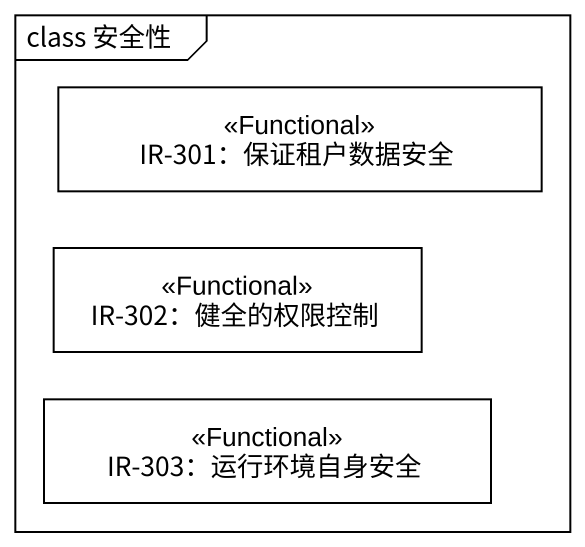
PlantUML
@startuml
mainframe class 安全性
hide circle
hide empty members
class "IR-301：保证租户数据安全" as IR_301_保证租户数据安全 <<Functional>>
class "IR-302：健全的权限控制" as IR_302_健全的权限控制 <<Functional>>
class "IR-303：运行环境自身安全" as IR_303_运行环境自身安全 <<Functional>>
@enduml
